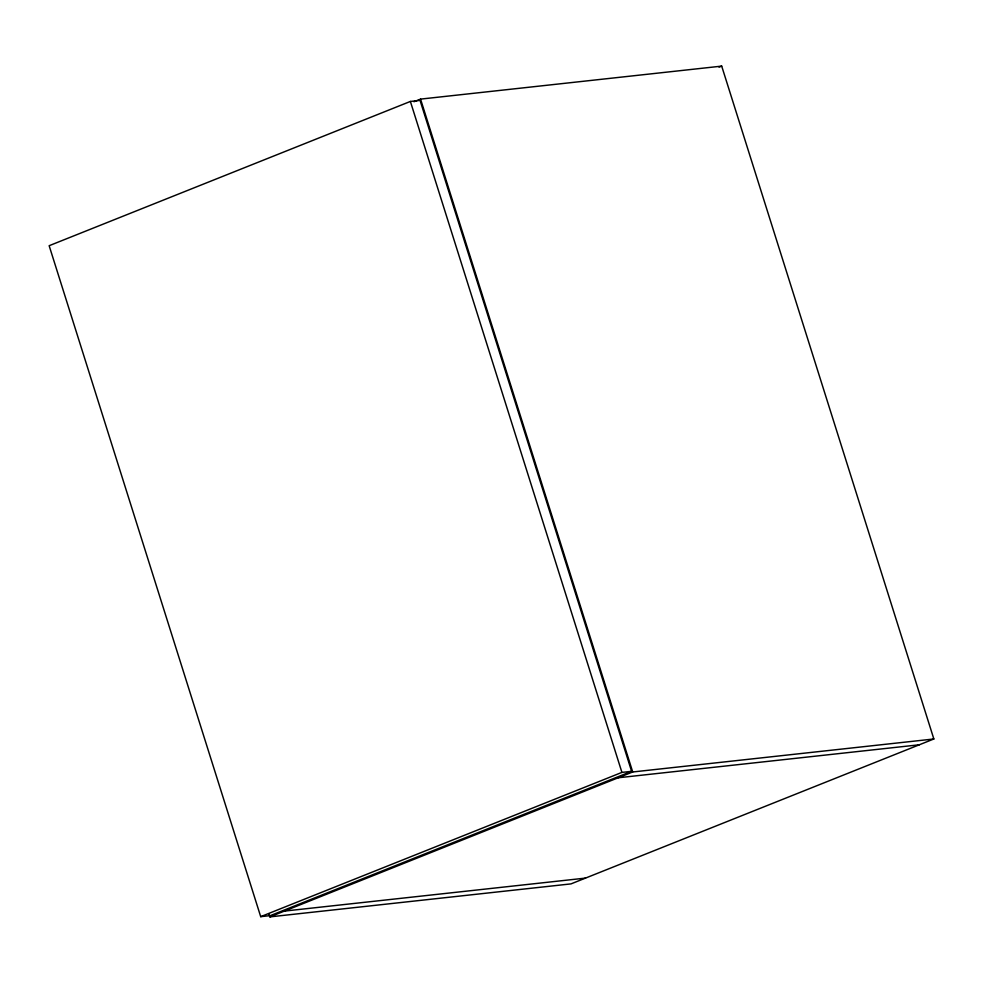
<?xml version="1.0" encoding="UTF-8"?>
<svg xmlns="http://www.w3.org/2000/svg" width="983" height="983" viewBox="0 0 983 983"><rect width="100%" height="100%" fill="white"/><g stroke="black" fill="none" stroke-linecap="round" stroke-linejoin="round"><path stroke-width="1.47" d="M410.378 101.446L49.15 245.713L260.704 916.66L270.374 915.603L631.602 771.336L420.048 100.389L410.378 101.446L621.92 772.392L631.602 771.336M413.954 101.74L420.552 99.111L721.694 66.119L933.85 738.983L571.012 883.889L269.87 916.881L268.949 913.957M719.052 67.163L721.694 66.119M260.704 916.66L621.92 772.392M269.87 916.881L632.708 771.974L933.85 738.983M618.196 777.774L919.338 744.782M284.394 911.094L585.524 878.102M420.552 99.111L632.708 771.974"/></g></svg>
